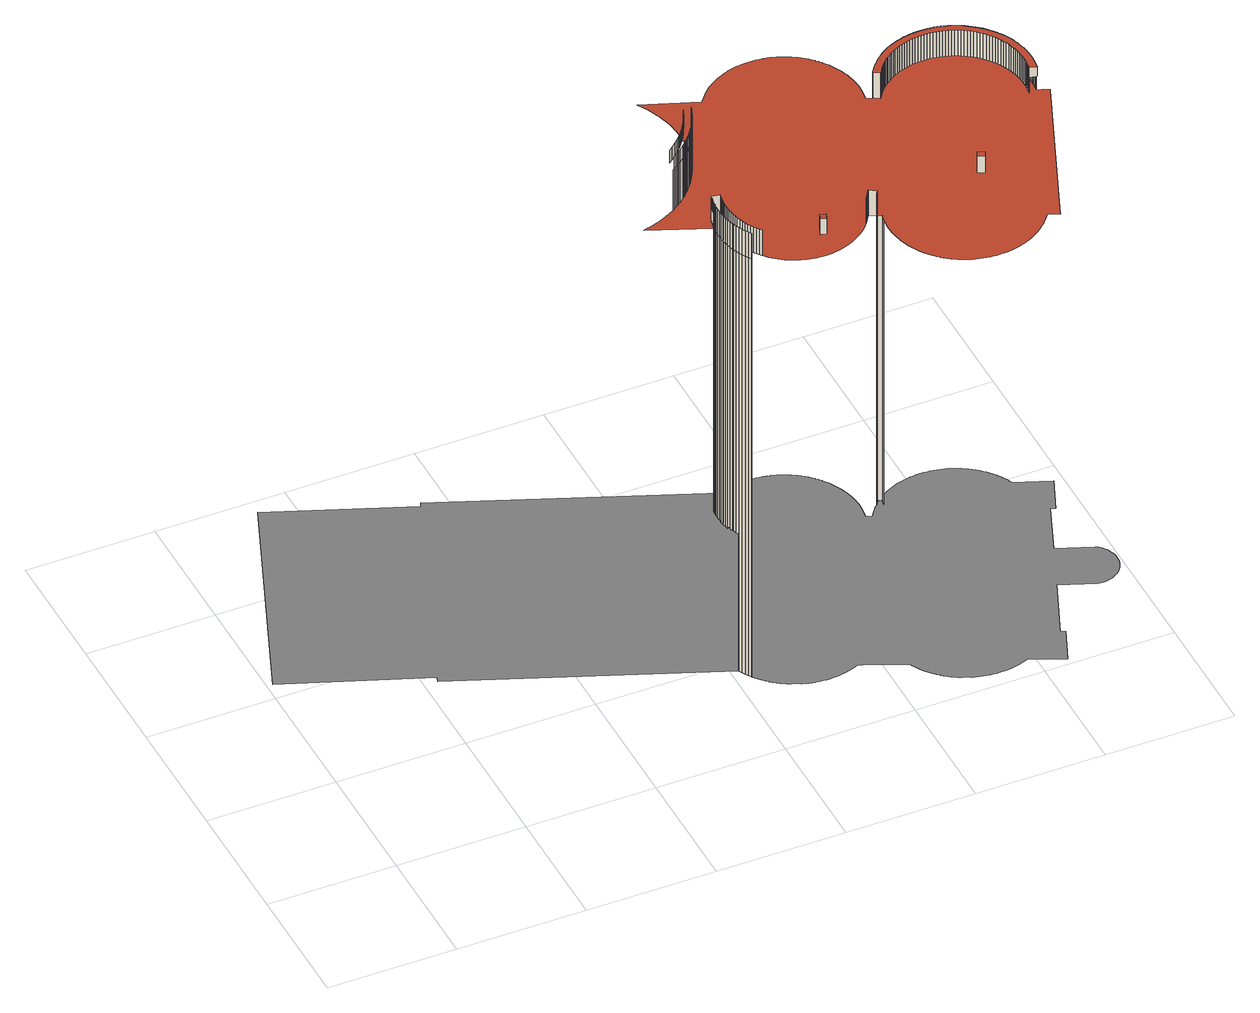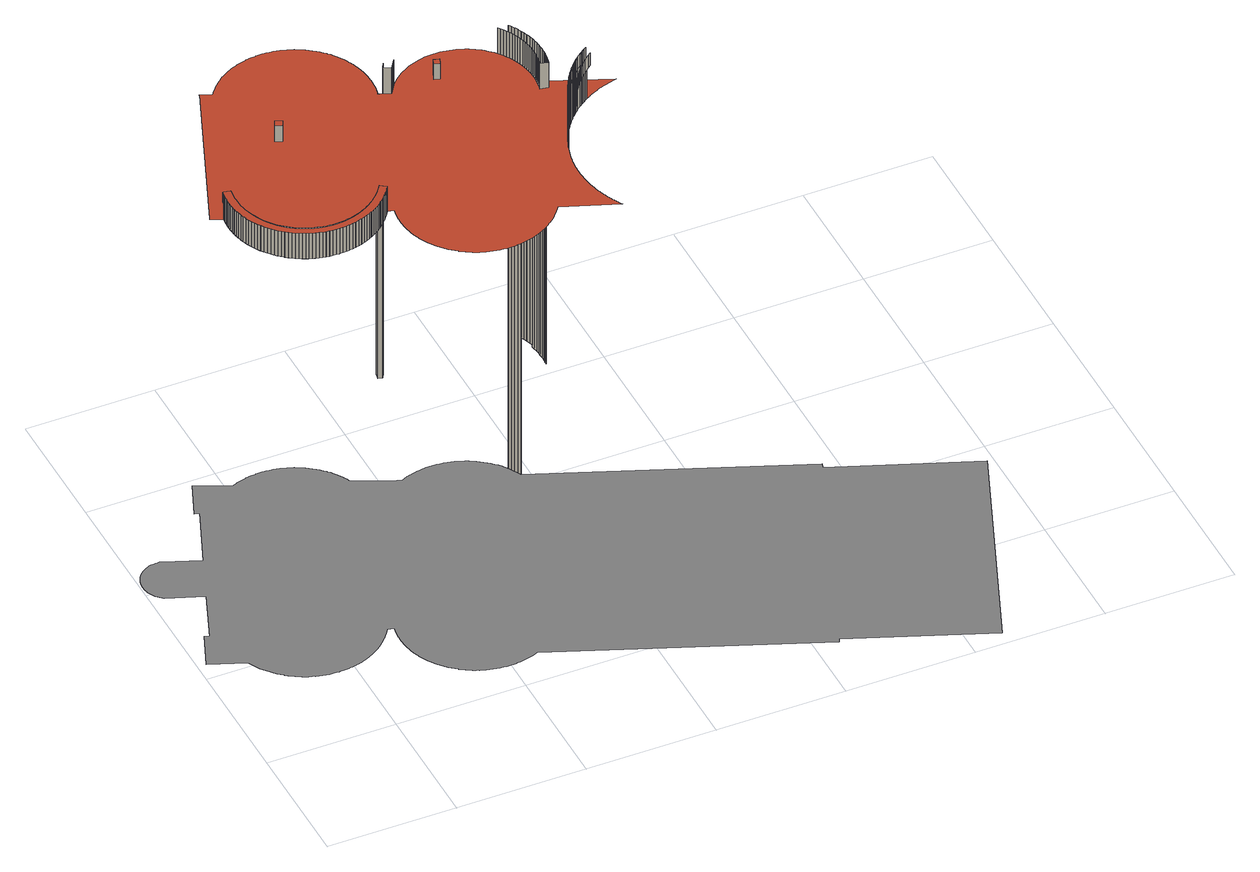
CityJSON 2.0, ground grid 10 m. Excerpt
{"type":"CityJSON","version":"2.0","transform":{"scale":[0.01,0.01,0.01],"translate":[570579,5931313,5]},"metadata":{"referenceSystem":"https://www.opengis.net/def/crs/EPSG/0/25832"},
"CityObjects":{
"building1":{"type":"Building","attributes":{"Grundfläche 2D":"1113.342750","Grundhöhe NN":"5.409"},"children":["building1-1","building1-2","building1-3"],"geometry":[{"type":"MultiSurface","lod":"3","boundaries":[[[0,1,2,3,4,5]],[[0,6,7,8]],[[0,5,9,6]],[[10,11,12,13]],[[11,10,14,15]],[[11,16,17,12]],[[16,11,15,18]],[[19,14,10,20,21,22,23,24]],[[22,21,20,10,13,25,26,27]],[[16,28,29,17]],[[28,16,18,30]],[[23,22,31,32,33,34,35]],[[36,37,38,29,28,39]],[[40,36,39,28,30,41]],[[32,31,22,27,42,43]],[[36,40,44,45,46,47]],[[48,37,36,47]],[[43,49,50,32]],[[50,51,33,32]],[[47,52,53,48]],[[54,55,51,50]],[[54,50,49,56]],[[52,47,46,57]],[[52,58,59,53]],[[58,52,57,60]],[[61,62,55,54]],[[61,54,56,63]],[[6,64,65,66,67,7]],[[58,68,69,70,71,59]],[[72,69,68,58,60,73]],[[61,74,75,76,77,62]],[[65,64,6,9,78,79]],[[75,74,61,63,80,81]],[[82,83,84,85]],[[86,70,69,87]],[[87,69,72,88]],[[89,90,76,75]],[[87,91,92,86]],[[91,87,88,93]],[[89,75,81,94]],[[91,95,96,92]],[[97,98,90,89]],[[97,89,94,99]],[[95,91,93,100]],[[65,101,102,66]],[[103,104,98,97]],[[95,105,106,96]],[[105,95,100,107]],[[103,97,99,108]],[[109,82,85,110]],[[65,79,111,101]],[[112,113,104,103]],[[112,103,108,114]],[[115,116,113,112]],[[115,112,114,117]],[[118,119,116,115]],[[118,115,117,120]],[[121,118,120,122]],[[123,119,118,121]],[[101,124,125,126,127,102]],[[121,128,129,130,131,123]],[[129,128,121,122,132,133]],[[125,124,101,111,134,135]],[[136,137,130,129]],[[129,133,138,139,136]],[[140,138,133]],[[141,142,143,139,138,140,144,145]],[[146,109,110,147]],[[148,149,150,151]],[[149,152,153,150]],[[154,148,151,155]],[[152,156,157,153]],[[158,154,155,159]],[[156,160,161,157]],[[162,141,145,163]],[[164,158,159,165]],[[125,166,167,126]],[[160,168,169,161]],[[170,164,165,171]],[[168,172,173,169]],[[174,175,162,163,176,177]],[[178,170,171,179]],[[125,135,180,166]],[[181,173,172,182]],[[183,178,179,184]],[[182,185,186,181]],[[187,183,184,188]],[[146,147,189,190]],[[191,186,185,192]],[[193,187,188,194]],[[195,196,197,191,192,198]],[[199,200,201,167,166,202]],[[199,202,166,180,203,204]],[[205,174,177,206,207]],[[195,208,209,196]],[[199,210,211,200]],[[208,212,213,209]],[[214,215,190,189,216,217]],[[199,204,218,210]],[[212,207,206,213]],[[210,219,220,211]],[[210,218,221,219]],[[222,223,214,217,224,225]],[[219,226,227,220]],[[219,221,228,226]],[[229,222,225,230]],[[226,231,232,233,234,227]],[[232,231,226,228,235,236]],[[237,238,239,240,229,230,241,242,243,244]],[[232,245,246,247,248,233]],[[246,245,232,236,249,250]],[[246,251,252,253,254,247]],[[252,251,246,250,255,256]],[[257,258,237,244,259,260]],[[252,261,262,263,264,253]],[[262,261,252,256,265,266]],[[267,268,257,260,269,270]],[[270,271,272,267]],[[262,273,274,275,276,263]],[[274,273,262,266,277,278]],[[279,280,281,272,271,282,283,284]],[[274,285,286,287,288,275]],[[286,285,274,278,289,290]],[[291,292,279,284,293,294]],[[295,296,297,287,286,298]],[[295,298,286,290,299,300]],[[301,302,291,294,303,304]],[[295,305,306,296]],[[295,300,307,305]],[[308,301,304,309]],[[305,310,311,306]],[[305,307,312,310]],[[310,313,314,311]],[[315,316,317,308,309,318,319,320]],[[310,312,321,313]],[[313,322,323,314]],[[313,321,324,322]],[[325,326,315,320,327,328]],[[322,329,330,331,332,323]],[[330,329,322,324,333,334]],[[335,325,328,336]],[[330,337,338,339,340,331]],[[335,336,341,342,343,344]],[[338,337,330,334,345,346]],[[347,348,343,342,349,350]],[[338,351,352,353,354,339]],[[352,351,338,346,355,356]],[[357,347,350,358]],[[352,359,360,361,362,353]],[[360,359,352,356,363,364]],[[360,365,366,367,368,369,370,361]],[[371,367,366,365,360,364,372,373]],[[367,374,375,368]],[[367,371,376,374]],[[374,377,378,379,380,375]],[[378,377,374,376,381,382]],[[383,384,385,386]],[[387,383,386,388]],[[388,389,390,387]],[[389,391,392,390]],[[393,394,395,396]],[[393,397,398,394]],[[394,399,400,401,402,395]],[[400,399,394,398,403,404]],[[405,392,391,406]],[[400,405,406,401]],[[400,404,407,405]],[[408,409,410,411,412,413]],[[405,407,414,415]],[[415,414,411,410]],[[415,410,409,408,416,417,418,419,420,421,422,423,424,425,426,427,428,429,430,431,432,433,434,435,436,437,438,439,440,441,442,443,444,445,446,447,448,449,450,451,452,453,454,455,456,457,458,459,460,461,462,463,464,465,466,467,468,469,470,471,472,473,474,475,476,477,478,479,480,481,482,483,484,485,486,487,488,489,490,491,492,493,494,495,496,497,498,499,500,501,502,503,504,505,506,507,508,509,510,511,512,513,514,515,516,517,518,519,520,521,522,523,524,525,526,527,528,529,530,531,532,533,534,535,536,537,538,539,540,541,542,543,544,545,546,547,548,549,550,551,552,553,554,555,556,557,558,559,560,561,562,563,564,565,566,567,568,569,570,571,572,573,574,575,576,577,578,579,580,581,582,583,584,585,586,587,588,589,590,591,592,593,594,595,596,597,598,599,600,601,602,603,604,605,606,607,608,609,610,611,612,613,614,615,616,617,618,619,620,621,622,623,624,625,626,627,628,629,630,631,632,633,634,635,636,637,638,639,640,641,642,643,644,645,646,647,648,649,650,651,652,653,654,655,656,657,658,659,660,661,662,663,664,665,666,667,668,669,670,671,672,673,674,675,676,677,678,679,680,681,682,683,684,685,686,687,688,689,690,691,692,693,694,695,696,697,698,699,700,701,702,703,704,705,706,707,708,709,710,711,712,713,714,715,716,717,718,719,720,721,722,723,724,725,726,727,728,729,730,731,732,733,734,735,736,737,738,739,740,741,742,743,744,745,746,747,748,749,750,751,752,753,754,755,756,757,758,759,760,761,762,763,764,765,766,767,768,769,770,771,772,773,774,775,776,777,778,779,780,781,782,783,784,785,786,787,788,789,790,791,792,793,794,795,796,797,798,799,800,801,802,803,804,805,806,807,808,809,810,811,812,813,814,815,816,817,818,819,820,821,822,823,824,825,826,827,828,829,830,831,832,833,834,835,836,837,838,839,840,841,842,843,844,845,846,847,848,849,850,851,852,853,854,855,856,857,858,859,860,861,862,863,864,865,382,381,376,371,373,372,364,363,356,355,346,345,334,333,324,321,312,307,300,299,290,289,278,277,266,265,256,255,250,249,236,235,228,221,218,204,203,180,135,134,111,79,78,9,5,4,3,866,867,868,869,870,871,872,873,874,875,876,877,878,879,880,881,882,883,884,885,886,887,888,889,890,891,892,893,136,894,895,205,207,212,208,195,198,192,185,182,172,168,160,156,152,149,148,154,158,164,170,178,183,187,193,896,897,898,899,900,901,902,903,904,905,906,907,908,909,910,911,912,913,914,915,916,917,918,919,920,921,922,923,924,925,926,927,928,929,930,931,932,933,384,383,387,390,392,405]],[[934,935,936,937,938,939,940,941,942,943,944,945,946,947,948,949,950,951,952,953,954,955,956,957,958,959,960,961,962,963,964,965,966,967,968,969,970,971,972,973,974,975,976,977,978,979,980,981,982,983,984,985,986,987,988,989,990,991,992,993,994,995,996,997,998,999,1000,1001,1002,1003,1004,1005,1006,1007,1008,1009,1010,1011,1012,1013,1014,1015,1016,1017,1018,1019,1020,1021,1022,1023,1024,1025,1026,1027,1028,1029,1030,1031,1032,1033,1034,1035,1036,1037,1038,1039,1040,1041,1042,1043,1044,1045,1046,1047,1048,1049,1050,1051,1052,1053,1054,1055,1056,1057,1058,1059,1060,1061,1062,1063,1064,1065,1066,1067,1068,1069,1070,1071,1072,1073,1074,1075,1076,1077,1078,1079,1080,1081,1082,1083,1084,1085,1086,1087,1088,1089,1090,1091,1092,1093,1094,1095,1096,1097,1098,1099,1100,1101,1102,1103,107,100,93,88,72,73,60,57,46,45,1104,1105,1106,1107,1108,1109,1110,1111,1112,1113,1114,1115,1116,1117,1118,1119,1120,1121,1122,1123,1124,1125,1126,1127,1128,1129,1130,1131,1132,1133,1134,1135,1136,1137,1138,1139,1140,1141,1142,1143,1144,1145,1146,1147,1148,1149,1150,1151,1152,1153,1154,1155,1156,1157,1158,1159,1160,1161,1162,1163,1164,1165,1166,1167,1168,1169,1170,1171,1172,1173,1174,1175,1176,1177,1178,1179,1180,1181,1182,1183,1184,1185,1186,1187,1188,1189,1190,1191,1192,1193,1194,1195,1196,1197,1198,1199,1200,1201,1202,1203,1204,1205,1206,1207,1208,1209,1210,1211,1212,1213,1214,1215,1216,1217,1218,1219,1220,1221,1222,1223,1224,1225,1226,1227,1228,1229,1230,1231,1232,1233,1234,1235,1236,1237,1238,1239,1240,1241,1242,1243,1244,1245,1246,1247,1248,1249,1250,1251,1252,1253,1254,1255,1256,1257,1258,1259,1260,1261,1262,1263,1264,1265,1266,1267,1268,1269,1270,1271,1272,1273,1274,1275,1276,1277,1278,1279,1280,1281,1282,1283,1284,1285,1286,1287,1288,1289,1290,1291,1292,1293,1294,1295,1296,1297,1298,1299,1300,1301,1302,1303,1304,1305,1306,1307,1308,1309,1310,1311,1312,1313,1314,1315,1316,1317,1318,1319]]],"semantics":{"surfaces":[{"type":"WallSurface"},{"type":"RoofSurface"},{"type":"GroundSurface"}],"values":[0,0,0,0,0,0,0,0,0,0,0,0,0,0,0,0,0,0,0,0,0,0,0,0,0,0,0,0,0,0,0,0,0,0,0,0,0,0,0,0,0,0,0,0,0,0,0,0,0,0,0,0,0,0,0,0,0,0,0,0,0,0,0,0,0,1,0,0,0,0,0,0,0,0,0,0,0,0,0,0,0,0,0,0,0,0,0,0,0,0,0,0,0,0,0,0,0,0,0,0,0,0,0,0,0,0,0,0,0,0,0,0,0,0,0,0,0,0,0,0,0,0,0,0,0,0,0,0,0,0,0,0,0,0,0,0,0,0,0,0,0,0,0,0,0,0,0,0,0,0,0,0,0,0,0,0,0,0,0,0,0,0,0,0,0,0,0,0,0,0,1,2]}}]},
"building1-1":{"type":"BuildingInstallation","parents":["building1"],"geometry":[{"type":"MultiSurface","lod":"3","boundaries":[[[1320,1321,1322,1323]],[[1323,1322,1324,1325]],[[1320,1323,1325,1326]],[[1321,1320,1326,1327]],[[1322,1321,1327,1324]]],"semantics":{"surfaces":[{"type":"RoofSurface"},{"type":"WallSurface"}],"values":[0,1,1,1,1]}}]},
"building1-2":{"type":"BuildingInstallation","parents":["building1"],"geometry":[{"type":"MultiSurface","lod":"3","boundaries":[[[1328,1329,1330,1331]],[[1331,1330,1332,1333]],[[1328,1331,1333,1334]],[[1329,1328,1334,1335]],[[1330,1329,1335,1332]]],"semantics":{"surfaces":[{"type":"RoofSurface"},{"type":"WallSurface"}],"values":[0,1,1,1,1]}}]},
"building1-3":{"type":"BuildingInstallation","parents":["building1"],"geometry":[{"type":"MultiSurface","lod":"3","boundaries":[[[1336,1337,1338,1339,1340,1341,1342,1343,1344,1345,1346,1347,1348,1349,1350,1351,1352,1353,1354,1355,1356,1357,1358,1359,1360,1361,1362,1363,1364,1365,1366,1367,1368,1369,1370,1371,1372,1373,1374,1375,1376,1377,1378,1379,1380,1381,1382,1383,1384,1385,1386,1387,1388,1389,1390,1391,1392,1393,1394,1395,1396,1397,1398,1399,1400,1401,1402,1403,1404,1405,1406,1407,1408,1409,1410,1411,1412,1413,1414,1415,1416,1417,1418,1419,1420,1421,1422,1423,1424,1425,1426,1427,1428,1429,1430,1431,1432,1433,1434,1435,1436,1437,1438,1439,1440,1441,1442,1443,1444,1445,1446,1447,1448,1449,1450,1451,1452,1453,1454,1455,1456,1457,1458,1459,1460,1461,1462,1463,1464,1465,1466,1467,1468,1469,1470,1471,1472,1473,1474,1475,1476,1477,1478,1479,1480,1481,1482,1483,1484,1485,1486,1487,1488,1489,1490,1491,1492,1493,1494,1495,1496,1497,1498,1499,1500,1501,1502,1503,1504,1505,1506,1507,1508,1509,1510,1511,1512,1513,1514,1515,1516,1517,1518,1519,1520,1521,1522,1523,1524,1525,1526,1527,1528,1529,1530]],[[1531,1532,1533,1534,1403,1402,1401,1400,1535]],[[1405,1404,1403,1534,1536,544,545]],[[545,546,1406,1405]],[[546,547,1407,1406]],[[547,548,549,1409,1408,1407]],[[549,550,1410,1409]],[[550,551,1411,1410]],[[551,552,1412,1411]],[[552,553,1413,1412]],[[553,554,1414,1413]],[[554,555,556,1416,1415,1414]],[[556,557,1417,1416]],[[557,558,1418,1417]],[[558,559,560,1420,1419,1418]],[[560,561,562,1422,1421,1420]],[[562,563,1423,1422]],[[563,564,1424,1423]],[[564,565,1425,1424]],[[565,566,567,568,1428,1427,1426,1425]],[[568,569,570,1430,1429,1428]],[[570,571,572,1432,1431,1430]],[[572,573,1433,1432]],[[573,574,1434,1433]],[[574,575,1435,1434]],[[575,576,1436,1435]],[[576,577,1437,1436]],[[577,578,1438,1437]],[[579,1439,1438,578]],[[579,580,1440,1439]],[[580,581,1441,1440]],[[581,582,1442,1441]],[[582,583,584,585,1445,1444,1443,1442]],[[585,586,587,1447,1446,1445]],[[587,588,589,1449,1448,1447]],[[589,590,1450,1449]],[[590,591,1451,1450]],[[591,592,1452,1451]],[[592,593,1453,1452]],[[593,594,595,1455,1454,1453]],[[595,596,1456,1455]],[[596,597,598,1458,1457,1456]],[[598,599,600,1460,1459,1458]],[[600,601,602,603,1463,1462,1461,1460]],[[603,604,1464,1463]],[[604,605,1465,1464]],[[605,606,607,1467,1466,1465]],[[607,608,1468,1467]],[[608,609,1469,1468]],[[609,610,1470,1469]],[[610,611,612,613,1473,1472,1471,1470]],[[613,614,1474,1473]],[[614,615,1475,1474]],[[615,616,1476,1475]],[[616,617,1477,1476]],[[617,618,1478,1477]],[[618,619,1479,1478]],[[619,620,621,1481,1480,1479]],[[621,622,1482,1481]],[[622,623,1483,1482]],[[623,624,1484,1483]],[[624,625,626,627,1487,1486,1485,1484]],[[627,628,1488,1487]],[[628,629,630,631,1491,1490,1489,1488]],[[631,632,1492,1491]],[[632,633,1493,1492]],[[633,634,635,1495,1494,1493]],[[1496,1495,635,636]],[[636,637,1497,1496]],[[637,638,1498,1497]],[[638,639,1499,1498]],[[639,640,1500,1499]],[[640,641,1501,1500]],[[641,642,1502,1501]],[[642,643,1503,1502]],[[643,644,1504,1503]],[[644,645,1505,1504]],[[645,646,1506,1505]],[[646,647,1507,1506]],[[647,648,1508,1507]],[[648,649,650,651,1511,1510,1509,1508]],[[651,652,1512,1511]],[[652,653,1513,1512]],[[653,654,1514,1513]],[[654,655,1515,1514]],[[657,1517,1516,1515,655,656]],[[657,658,1518,1517]],[[658,659,1519,1518]],[[659,660,661,1521,1520,1519]],[[661,662,1522,1521]],[[662,663,1523,1522]],[[663,664,1524,1523]],[[664,665,666,1526,1525,1524]],[[666,667,668,1528,1527,1526]],[[668,1537,1538,1530,1529,1528]],[[1336,1530,1538,1539]],[[1337,1336,1539,1540]],[[1540,1541,1338,1337]],[[1541,1542,1339,1338]],[[1542,1543,1340,1339]],[[1341,1340,1543,1544]],[[1544,1545,1342,1341]],[[1545,1546,1343,1342]],[[1546,1547,1344,1343]],[[1547,1548,1345,1344]],[[1548,1549,1346,1345]],[[1549,1550,1347,1346]],[[1550,1551,1348,1347]],[[1551,1552,1349,1348]],[[1552,1553,1350,1349]],[[1553,1554,1351,1350]],[[1554,1555,1352,1351]],[[1555,1556,1353,1352]],[[1354,1353,1556,1557]],[[1557,1558,1355,1354]],[[1558,1559,1356,1355]],[[1559,1560,1357,1356]],[[1560,1561,1358,1357]],[[1561,1562,1359,1358]],[[1562,1563,1360,1359]],[[1563,1564,1361,1360]],[[1564,1565,1362,1361]],[[1363,1362,1565,1566]],[[1566,1567,1364,1363]],[[1567,1568,1365,1364]],[[1568,1569,1366,1365]],[[1569,1570,1367,1366]],[[1570,1571,1368,1367]],[[1571,1572,1369,1368]],[[1572,1573,1370,1369]],[[1573,1574,1371,1370]],[[1574,1575,1372,1371]],[[1575,1576,1373,1372]],[[1374,1373,1576,1577]],[[1577,1578,1375,1374]],[[1578,1579,1376,1375]],[[1579,1580,1377,1376]],[[1580,1581,1378,1377]],[[1581,1582,1379,1378]],[[1582,1583,1380,1379]],[[1583,1584,1381,1380]],[[1584,1585,1382,1381]],[[1585,1586,1383,1382]],[[1384,1383,1586,1587]],[[1587,1588,1385,1384]],[[1588,1589,1386,1385]],[[1387,1386,1589,1590]],[[1590,1591,1388,1387]],[[1389,1388,1591,1592]],[[1592,1593,1594,1391,1390,1389]],[[1594,1595,1392,1391]],[[1595,1596,1393,1392]],[[1596,1597,1394,1393]],[[1597,1598,1395,1394]],[[1598,1599,1396,1395]],[[1599,1600,1397,1396]],[[1398,1397,1600,1601]],[[1399,1398,1601,1602]],[[1602,1535,1400,1399]]],"semantics":{"surfaces":[{"type":"RoofSurface"},{"type":"WallSurface"}],"values":[0,1,1,1,1,1,1,1,1,1,1,1,1,1,1,1,1,1,1,1,1,1,1,1,1,1,1,1,1,1,1,1,1,1,1,1,1,1,1,1,1,1,1,1,1,1,1,1,1,1,1,1,1,1,1,1,1,1,1,1,1,1,1,1,1,1,1,1,1,1,1,1,1,1,1,1,1,1,1,1,1,1,1,1,1,1,1,1,1,1,1,1,1,1,1,1,1,1,1,1,1,1,1,1,1,1,1,1,1,1,1,1,1,1,1,1,1,1,1,1,1,1,1,1,1,1,1,1,1,1,1,1,1,1,1,1,1,1,1,1,1,1,1,1,1,1,1,1,1,1,1,1,1,1,1,1,1,1,1]}}]}
},
"vertices":[
[2855,1527,4232],[2853,1525,4232],[2840,1517,4232],[2840,1517,3862],[2853,1525,3862],[2855,1527,3862],[2871,1538,4232],[2871,1538,4345],[2855,1527,4345],[2871,1538,3862],[3034,984,3862],[3042,959,3862],[3042,959,4092],[3034,984,4092],[3034,984,1291],[3042,959,1291],[3043,958,3862],[3043,958,4092],[3043,958,1291],[3034,986,1291],[3034,986,3862],[3028,1011,3862],[3027,1012,3862],[3027,1012,1291],[3028,1011,1291],[3034,986,4092],[3028,1011,4092],[3027,1012,4092],[3052,933,3862],[3052,933,4092],[3052,933,1291],[3022,1037,3862],[3022,1039,3862],[3022,1039,1275],[3022,1037,1275],[3027,1012,1275],[3062,908,3862],[3062,908,4092],[3052,932,4092],[3052,932,3862],[3062,908,1291],[3052,932,1291],[3022,1037,4092],[3022,1039,4092],[3062,908,1275],[3062,908,41],[3063,907,41],[3063,907,3862],[3063,907,4092],[3018,1064,4092],[3018,1064,3862],[3018,1064,1275],[3074,883,3862],[3074,883,4092],[3017,1066,3862],[3017,1066,1275],[3017,1066,4092],[3074,883,41],[3075,882,3862],[3075,882,4092],[3075,882,41],[3015,1091,3862],[3015,1091,1275],[3015,1091,4092],[2883,1546,4232],[2886,1548,4232],[2886,1548,4345],[2883,1546,4345],[3087,858,3862],[3088,857,3862],[3088,857,4092],[3087,858,4092],[3088,857,41],[3087,858,41],[3014,1092,3862],[3013,1119,3862],[3013,1119,1275],[3014,1092,1275],[2883,1546,3862],[2886,1548,3862],[3014,1092,4092],[3013,1119,4092],[2876,1616,4232],[2850,1597,4232],[2850,1597,4345],[2876,1616,4345],[3101,835,4092],[3101,835,3862],[3101,835,41],[3012,1144,3862],[3012,1144,1275],[3102,833,3862],[3102,833,4092],[3102,833,41],[3012,1144,4092],[3116,812,3862],[3116,812,4092],[3012,1147,3862],[3012,1147,1275],[3012,1147,4092],[3116,812,41],[2901,1559,4232],[2901,1559,4345],[3013,1171,3862],[3013,1171,1275],[3117,810,3862],[3117,810,4092],[3117,810,41],[3013,1171,4092],[2876,1617,4232],[2876,1617,4345],[2901,1559,3862],[3013,1173,3862],[3013,1173,1275],[3013,1173,4092],[3013,1174,3862],[3013,1174,1275],[3013,1174,4092],[3014,1197,3862],[3014,1197,1275],[3014,1197,4092],[3015,1198,3862],[3015,1198,4092],[3015,1198,1275],[2912,1568,4232],[2915,1570,4232],[2915,1570,4345],[2912,1568,4345],[3016,1210,3862],[3017,1221,3862],[3017,1221,1275],[3016,1210,1275],[3016,1210,4092],[3017,1221,4092],[2912,1568,3862],[2915,1570,3862],[3017,1222,3862],[3017,1222,1275],[3017,1222,4092],[3017,1222,3995],[3017,1224,4092],[3021,1248,3995],[3021,1247,3995],[3017,1224,3995],[3021,1247,4092],[3021,1248,4092],[2917,1651,4232],[2917,1651,4345],[3103,980,3862],[3096,1003,3862],[3096,1003,4095],[3103,980,4095],[3090,1027,3862],[3090,1027,4095],[3112,957,3862],[3112,957,4095],[3085,1050,3862],[3085,1050,4095],[3121,934,3862],[3121,934,4095],[3081,1074,3862],[3081,1074,4095],[3026,1271,3995],[3026,1271,4092],[3131,912,3862],[3131,912,4095],[2952,1601,4232],[2952,1601,4345],[3079,1098,3862],[3079,1098,4095],[3143,890,3862],[3143,890,4095],[3077,1122,3862],[3077,1122,4095],[3032,1295,3995],[3026,1273,3995],[3026,1273,4092],[3032,1295,4092],[3156,869,3862],[3156,869,4095],[2952,1601,3862],[3076,1145,4095],[3076,1145,3862],[3169,848,3862],[3169,848,4095],[3077,1168,3862],[3077,1168,4095],[3183,828,3862],[3183,828,4095],[2942,1674,4345],[2942,1674,4232],[3079,1191,4095],[3079,1191,3862],[3199,809,3862],[3199,809,4095],[3081,1214,3862],[3081,1214,4095],[3080,1203,4095],[3080,1203,3862],[2966,1614,4232],[2966,1614,4345],[2958,1607,4345],[2958,1607,4232],[2958,1607,3862],[2966,1614,3862],[3032,1295,3862],[3094,1279,4095],[3094,1279,3862],[3084,1236,3862],[3084,1236,4095],[2979,1626,4232],[2979,1626,4345],[3089,1258,3862],[3089,1258,4095],[2966,1699,4232],[2949,1682,4232],[2949,1682,4345],[2966,1699,4345],[2979,1626,3862],[2992,1640,4232],[2992,1640,4345],[2992,1640,3862],[2978,1712,4232],[2973,1707,4232],[2973,1707,4345],[2978,1712,4345],[3005,1653,4232],[3005,1653,4345],[3005,1653,3862],[2989,1725,4232],[2989,1725,4345],[3010,1658,4232],[3018,1667,4232],[3018,1667,4345],[3010,1658,4345],[3010,1658,3862],[3018,1667,3862],[3011,1753,4232],[3007,1748,4232],[3000,1739,4232],[2996,1734,4232],[2996,1734,4345],[3000,1739,4345],[3007,1748,4345],[3011,1753,4345],[3023,1672,4232],[3031,1681,4232],[3031,1681,4345],[3023,1672,4345],[3023,1672,3862],[3031,1681,3862],[3035,1687,4232],[3043,1696,4232],[3043,1696,4345],[3035,1687,4345],[3035,1687,3862],[3043,1696,3862],[3022,1767,4232],[3018,1762,4232],[3018,1762,4345],[3022,1767,4345],[3047,1702,4232],[3055,1711,4232],[3055,1711,4345],[3047,1702,4345],[3047,1702,3862],[3055,1711,3862],[3032,1782,4232],[3029,1777,4232],[3029,1777,4345],[3032,1782,4345],[3039,1792,4345],[3039,1792,4232],[3059,1717,4232],[3066,1726,4232],[3066,1726,4345],[3059,1717,4345],[3059,1717,3862],[3066,1726,3862],[3052,1813,4232],[3049,1807,4232],[3042,1797,4232],[3042,1797,4345],[3049,1807,4345],[3052,1813,4345],[3071,1732,4232],[3078,1742,4232],[3078,1742,4345],[3071,1732,4345],[3071,1732,3862],[3078,1742,3862],[3062,1828,4232],[3058,1823,4232],[3058,1823,4345],[3062,1828,4345],[3089,1758,4232],[3089,1758,4345],[3082,1748,4345],[3082,1748,4232],[3082,1748,3862],[3089,1758,3862],[3071,1844,4232],[3068,1839,4232],[3068,1839,4345],[3071,1844,4345],[3100,1775,4232],[3100,1775,4345],[3100,1775,3862],[3077,1855,4232],[3077,1855,4345],[3103,1781,4232],[3103,1781,4345],[3103,1781,3862],[3110,1792,4232],[3110,1792,4345],[3088,1877,4232],[3085,1872,4232],[3080,1861,4232],[3080,1861,4345],[3085,1872,4345],[3088,1877,4345],[3110,1792,3862],[3120,1809,4232],[3120,1809,4345],[3120,1809,3862],[3096,1894,4232],[3093,1889,4232],[3093,1889,4345],[3096,1894,4345],[3123,1815,4232],[3130,1827,4232],[3130,1827,4345],[3123,1815,4345],[3123,1815,3862],[3130,1827,3862],[3104,1911,4232],[3104,1911,4345],[3133,1833,4232],[3139,1844,4232],[3139,1844,4345],[3133,1833,4345],[3109,1923,4345],[3111,1929,4345],[3111,1929,4232],[3109,1923,4232],[3133,1833,3862],[3139,1844,3862],[3118,1946,4232],[3116,1941,4232],[3116,1941,4345],[3118,1946,4345],[3142,1851,4232],[3148,1863,4232],[3148,1863,4345],[3142,1851,4345],[3142,1851,3862],[3148,1863,3862],[3122,1958,4232],[3122,1958,4345],[3151,1869,4232],[3156,1881,4232],[3156,1881,4345],[3151,1869,4345],[3151,1869,3862],[3156,1881,3862],[3159,1888,4232],[3164,1900,4232],[3172,1919,4232],[3172,1919,4345],[3164,1900,4345],[3159,1888,4345],[3172,1919,3862],[3159,1888,3862],[3164,1900,3862],[3179,1938,4232],[3179,1938,4345],[3179,1938,3862],[3181,1945,4232],[3186,1958,4232],[3186,1958,4345],[3181,1945,4345],[3181,1945,3862],[3186,1958,3862],[4017,836,3862],[4004,818,3862],[4004,818,4095],[4017,836,4095],[4030,854,3862],[4030,854,4095],[4042,872,4095],[4042,872,3862],[4053,891,4095],[4053,891,3862],[4084,818,3862],[4084,819,3862],[4084,819,4092],[4084,818,4092],[4084,818,1260],[4084,819,1260],[4097,839,3862],[4098,840,3862],[4098,840,4092],[4097,839,4092],[4097,839,1260],[4098,840,1260],[4109,860,3862],[4109,860,4092],[4109,860,1260],[4133,803,3862],[4134,808,3862],[4137,827,3862],[4137,827,1260],[4134,808,1260],[4133,803,1260],[4143,851,1260],[4143,851,3862],[4129,778,3862],[4127,754,3862],[4127,753,3862],[4125,729,3862],[4125,727,3862],[4125,703,3862],[4124,701,3862],[4125,700,3862],[4125,675,3862],[4125,674,3862],[4127,649,3862],[4128,647,3862],[4131,622,3862],[4131,621,3862],[4135,596,3862],[4141,569,3862],[4141,568,3862],[4148,543,3862],[4148,541,3862],[4156,517,3862],[4156,515,3862],[4165,491,3862],[4166,489,3862],[4175,467,3862],[4176,466,3862],[4177,464,3862],[4188,441,3862],[4189,439,3862],[4201,416,3862],[4202,415,3862],[4215,393,3862],[4216,392,3862],[4230,370,3862],[4231,369,3862],[4246,348,3862],[4247,347,3862],[4263,327,3862],[4264,326,3862],[4281,307,3862],[4282,305,3862],[4300,287,3862],[4301,286,3862],[4320,269,3862],[4321,268,3862],[4340,252,3862],[4341,251,3862],[4361,236,3862],[4362,235,3862],[4382,221,3862],[4383,220,3862],[4403,207,3862],[4404,206,3862],[4425,194,3862],[4426,193,3862],[4447,182,3862],[4448,182,3862],[4469,171,3862],[4471,171,3862],[4492,162,3862],[4493,162,3862],[4515,153,3862],[4516,153,3862],[4538,146,3862],[4539,145,3862],[4562,139,3862],[4564,138,3862],[4587,133,3862],[4588,133,3862],[4612,128,3862],[4613,128,3862],[4638,124,3862],[4639,124,3862],[4664,122,3862],[4665,122,3862],[4690,120,3862],[4692,120,3862],[4717,120,3862],[4718,120,3862],[4744,121,3862],[4745,121,3862],[4771,123,3862],[4772,123,3862],[4798,126,3862],[4799,127,3862],[4825,131,3862],[4826,132,3862],[4852,137,3862],[4853,138,3862],[4878,145,3862],[4880,145,3862],[4904,153,3862],[4906,154,3862],[4930,163,3862],[4931,163,3862],[4954,173,3862],[4957,174,3862],[4980,186,3862],[4981,186,3862],[5004,199,3862],[5005,200,3862],[5027,213,3862],[5028,214,3862],[5048,228,3862],[5050,228,3862],[5051,229,3862],[5071,244,3862],[5072,245,3862],[5092,261,3862],[5093,262,3862],[5111,279,3862],[5112,280,3862],[5130,297,3862],[5131,299,3862],[5148,317,3862],[5149,318,3862],[5165,336,3862],[5165,337,3862],[5180,356,3862],[5181,357,3862],[5194,376,3862],[5232,359,3862],[5279,338,3862],[5280,340,3862],[5281,343,3862],[5304,401,3862],[5778,1581,3862],[5783,1594,3862],[5729,1618,3862],[5694,1633,3862],[5694,1635,3862],[5698,1657,3862],[5698,1658,3862],[5700,1681,3862],[5700,1683,3862],[5701,1706,3862],[5702,1707,3862],[5702,1731,3862],[5701,1754,3862],[5701,1756,3862],[5699,1780,3862],[5699,1781,3862],[5696,1805,3862],[5696,1806,3862],[5693,1831,3862],[5692,1833,3862],[5690,1841,3862],[5687,1856,3862],[5681,1881,3862],[5681,1883,3862],[5674,1906,3862],[5673,1908,3862],[5665,1931,3862],[5665,1933,3862],[5655,1956,3862],[5655,1957,3862],[5644,1980,3862],[5644,1981,3862],[5632,2004,3862],[5632,2005,3862],[5619,2027,3862],[5619,2028,3862],[5605,2049,3862],[5604,2050,3862],[5589,2072,3862],[5574,2092,3862],[5573,2093,3862],[5557,2112,3862],[5556,2113,3862],[5540,2131,3862],[5539,2132,3862],[5521,2150,3862],[5520,2150,3862],[5502,2167,3862],[5501,2168,3862],[5483,2183,3862],[5482,2184,3862],[5462,2199,3862],[5461,2200,3862],[5442,2213,3862],[5441,2214,3862],[5421,2226,3862],[5420,2227,3862],[5400,2239,3862],[5399,2239,3862],[5378,2250,3862],[5377,2251,3862],[5357,2260,3862],[5356,2261,3862],[5335,2270,3862],[5334,2270,3862],[5313,2278,3862],[5312,2278,3862],[5290,2285,3862],[5289,2286,3862],[5267,2292,3862],[5266,2292,3862],[5243,2298,3862],[5242,2298,3862],[5219,2303,3862],[5218,2303,3862],[5194,2307,3862],[5193,2307,3862],[5169,2309,3862],[5168,2309,3862],[5143,2311,3862],[5142,2311,3862],[5118,2312,3862],[5116,2312,3862],[5092,2311,3862],[5090,2311,3862],[5066,2309,3862],[5064,2309,3862],[5040,2307,3862],[5038,2306,3862],[5014,2302,3862],[5012,2302,3862],[4988,2297,3862],[4986,2297,3862],[4962,2291,3862],[4961,2290,3862],[4936,2283,3862],[4935,2283,3862],[4911,2274,3862],[4910,2274,3862],[4887,2264,3862],[4886,2264,3862],[4863,2254,3862],[4862,2253,3862],[4839,2242,3862],[4838,2241,3862],[4817,2229,3862],[4816,2228,3862],[4794,2215,3862],[4794,2214,3862],[4773,2200,3862],[4772,2199,3862],[4753,2184,3862],[4752,2183,3862],[4733,2168,3862],[4732,2167,3862],[4714,2151,3862],[4713,2150,3862],[4696,2133,3862],[4696,2132,3862],[4680,2115,3862],[4679,2114,3862],[4664,2096,3862],[4663,2095,3862],[4649,2077,3862],[4648,2076,3862],[4634,2057,3862],[4624,2041,3862],[4621,2037,3862],[4573,2048,3862],[4573,2049,3862],[4578,2071,3862],[4578,2072,3862],[4581,2095,3862],[4581,2096,3862],[4584,2119,3862],[4584,2120,3862],[4585,2143,3862],[4585,2145,3862],[4586,2168,3862],[4586,2192,3862],[4586,2193,3862],[4584,2217,3862],[4584,2219,3862],[4582,2243,3862],[4581,2244,3862],[4578,2268,3862],[4578,2270,3862],[4573,2294,3862],[4573,2295,3862],[4567,2319,3862],[4567,2320,3862],[4559,2344,3862],[4559,2346,3862],[4551,2369,3862],[4551,2370,3862],[4542,2394,3862],[4541,2395,3862],[4531,2418,3862],[4530,2419,3862],[4519,2442,3862],[4518,2443,3862],[4506,2465,3862],[4506,2466,3862],[4492,2487,3862],[4492,2488,3862],[4477,2509,3862],[4477,2510,3862],[4462,2530,3862],[4461,2531,3862],[4445,2550,3862],[4444,2551,3862],[4427,2570,3862],[4427,2571,3862],[4409,2588,3862],[4408,2589,3862],[4390,2606,3862],[4389,2607,3862],[4371,2622,3862],[4370,2623,3862],[4351,2638,3862],[4350,2639,3862],[4329,2653,3862],[4310,2666,3862],[4308,2667,3862],[4289,2679,3862],[4287,2679,3862],[4267,2690,3862],[4266,2690,3862],[4245,2700,3862],[4244,2701,3862],[4224,2710,3862],[4223,2710,3862],[4202,2718,3862],[4201,2718,3862],[4178,2726,3862],[4156,2733,3862],[4155,2733,3862],[4132,2738,3862],[4131,2739,3862],[4108,2743,3862],[4107,2744,3862],[4083,2747,3862],[4082,2748,3862],[4058,2750,3862],[4057,2750,3862],[4033,2752,3862],[4031,2752,3862],[4007,2753,3862],[4006,2753,3862],[3981,2753,3862],[3980,2752,3862],[3955,2751,3862],[3954,2751,3862],[3929,2748,3862],[3928,2748,3862],[3903,2744,3862],[3902,2744,3862],[3877,2739,3862],[3876,2739,3862],[3851,2733,3862],[3850,2732,3862],[3826,2725,3862],[3825,2725,3862],[3801,2717,3862],[3800,2716,3862],[3776,2707,3862],[3775,2706,3862],[3752,2696,3862],[3751,2695,3862],[3729,2684,3862],[3728,2683,3862],[3706,2671,3862],[3705,2670,3862],[3684,2657,3862],[3683,2657,3862],[3662,2642,3862],[3661,2642,3862],[3642,2627,3862],[3641,2626,3862],[3622,2611,3862],[3621,2610,3862],[3603,2594,3862],[3602,2593,3862],[3585,2576,3862],[3585,2575,3862],[3569,2558,3862],[3568,2557,3862],[3553,2539,3862],[3552,2538,3862],[3538,2520,3862],[3537,2519,3862],[3524,2501,3862],[3522,2499,3862],[3521,2496,3862],[3094,2659,3862],[3097,2654,3862],[3107,2638,3862],[3114,2627,3862],[3117,2622,3862],[3123,2611,3862],[3126,2606,3862],[3132,2594,3862],[3135,2589,3862],[3141,2577,3862],[3143,2572,3862],[3149,2560,3862],[3152,2555,3862],[3157,2542,3862],[3159,2537,3862],[3165,2525,3862],[3167,2519,3862],[3172,2506,3862],[3174,2501,3862],[3181,2482,3862],[3185,2469,3862],[3187,2463,3862],[3191,2450,3862],[3193,2444,3862],[3197,2431,3862],[3198,2425,3862],[3202,2412,3862],[3203,2406,3862],[3207,2392,3862],[3208,2386,3862],[3211,2372,3862],[3212,2366,3862],[3215,2352,3862],[3216,2346,3862],[3218,2332,3862],[3219,2326,3862],[3220,2312,3862],[3221,2305,3862],[3222,2295,3862],[3223,2291,3862],[3223,2285,3862],[3224,2271,3862],[3225,2264,3862],[3226,2250,3862],[3226,2244,3862],[3226,2229,3862],[3226,2223,3862],[3226,2202,3862],[3226,2188,3862],[3226,2182,3862],[3225,2167,3862],[3225,2161,3862],[3224,2147,3862],[3223,2140,3862],[3222,2126,3862],[3221,2119,3862],[3219,2105,3862],[3219,2099,3862],[3216,2085,3862],[3215,2078,3862],[3213,2064,3862],[3212,2058,3862],[3209,2044,3862],[3207,2037,3862],[3204,2024,3862],[3203,2017,3862],[3199,2004,3862],[3197,1997,3862],[3194,1984,3862],[3192,1977,3862],[3188,1964,3862],[2837,1515,3862],[2823,1507,3862],[2820,1506,3862],[2807,1498,3862],[2804,1496,3862],[2790,1489,3862],[2787,1487,3862],[2772,1480,3862],[2769,1478,3862],[2755,1471,3862],[2752,1470,3862],[2737,1463,3862],[2734,1462,3862],[2719,1455,3862],[2716,1454,3862],[2700,1448,3862],[2697,1447,3862],[2681,1441,3862],[2678,1440,3862],[2662,1435,3862],[2659,1434,3862],[2643,1429,3862],[2623,1423,3862],[2620,1422,3862],[2603,1418,3862],[2600,1417,3862],[2580,1412,3862],[2563,1409,3862],[3021,1248,3862],[3026,1271,3862],[3215,791,3862],[3231,774,3862],[3249,758,3862],[3267,742,3862],[3285,728,3862],[3304,714,3862],[3323,702,3862],[3343,690,3862],[3363,680,3862],[3383,670,3862],[3403,662,3862],[3423,654,3862],[3444,647,3862],[3465,641,3862],[3487,635,3862],[3510,631,3862],[3533,628,3862],[3556,625,3862],[3580,624,3862],[3604,624,3862],[3628,625,3862],[3652,626,3862],[3676,629,3862],[3700,634,3862],[3724,639,3862],[3748,646,3862],[3771,653,3862],[3794,662,3862],[3817,672,3862],[3839,683,3862],[3860,695,3862],[3881,707,3862],[3901,721,3862],[3920,735,3862],[3939,751,3862],[3956,767,3862],[3973,783,3862],[3989,800,3862],[5969,972,41],[5972,963,41],[5974,955,41],[5976,946,41],[5979,928,41],[5980,910,41],[5980,893,41],[5978,875,41],[5975,858,41],[5970,842,41],[5964,827,41],[5957,812,41],[5949,798,41],[5940,784,41],[5929,770,41],[5916,758,41],[5903,746,41],[5888,736,41],[5880,731,41],[5872,726,41],[5864,722,41],[5856,719,41],[5839,712,41],[5822,708,41],[5805,705,41],[5787,703,41],[5770,703,41],[5754,704,41],[5738,707,41],[5470,813,41],[5304,401,41],[5281,343,41],[5316,329,41],[5202,51,41],[4943,168,41],[4931,163,41],[4930,163,41],[4906,154,41],[4904,153,41],[4880,145,41],[4878,145,41],[4853,138,41],[4852,137,41],[4826,132,41],[4825,131,41],[4799,127,41],[4798,126,41],[4772,123,41],[4771,123,41],[4745,121,41],[4744,121,41],[4718,120,41],[4717,120,41],[4692,120,41],[4690,120,41],[4665,122,41],[4664,122,41],[4639,124,41],[4638,124,41],[4613,128,41],[4612,128,41],[4588,133,41],[4587,133,41],[4564,138,41],[4562,139,41],[4539,145,41],[4538,146,41],[4516,153,41],[4515,153,41],[4493,162,41],[4492,162,41],[4471,171,41],[4469,171,41],[4448,182,41],[4447,182,41],[4426,193,41],[4425,194,41],[4404,206,41],[4403,207,41],[4383,220,41],[4382,221,41],[4362,235,41],[4361,236,41],[4341,251,41],[4340,252,41],[4321,268,41],[4320,269,41],[4301,286,41],[4300,287,41],[4282,305,41],[4281,307,41],[4264,326,41],[4263,327,41],[4247,347,41],[4246,348,41],[4231,369,41],[4230,370,41],[4216,392,41],[4215,393,41],[4202,415,41],[4201,416,41],[4189,439,41],[4188,441,41],[4177,464,41],[4176,466,41],[4175,467,41],[4124,490,41],[3876,600,41],[3845,614,41],[3844,613,41],[3820,603,41],[3819,602,41],[3794,593,41],[3793,593,41],[3768,584,41],[3766,584,41],[3741,577,41],[3740,577,41],[3714,571,41],[3713,571,41],[3687,566,41],[3686,566,41],[3660,562,41],[3659,562,41],[3633,560,41],[3631,560,41],[3606,559,41],[3604,559,41],[3579,559,41],[3578,559,41],[3553,561,41],[3551,561,41],[3526,564,41],[3525,564,41],[3500,567,41],[3499,567,41],[3475,572,41],[3474,572,41],[3450,578,41],[3449,578,41],[3426,585,41],[3425,585,41],[3403,593,41],[3401,593,41],[3380,601,41],[3378,602,41],[3357,611,41],[3356,611,41],[3335,621,41],[3334,622,41],[3313,633,41],[3311,634,41],[3291,646,41],[3290,647,41],[3269,660,41],[3268,661,41],[3248,675,41],[3247,676,41],[3227,691,41],[3226,692,41],[3207,709,41],[3206,710,41],[3187,727,41],[3186,728,41],[3169,746,41],[3167,747,41],[3150,767,41],[3149,768,41],[3133,788,41],[3132,789,41],[1108,1691,41],[1121,1730,41],[46,2149,41],[739,3886,41],[1800,3461,41],[1814,3495,41],[3775,2706,41],[3776,2707,41],[3800,2716,41],[3801,2717,41],[3825,2725,41],[3826,2725,41],[3850,2732,41],[3851,2733,41],[3876,2739,41],[3877,2739,41],[3902,2744,41],[3903,2744,41],[3928,2748,41],[3929,2748,41],[3954,2751,41],[3955,2751,41],[3980,2752,41],[3981,2753,41],[4006,2753,41],[4007,2753,41],[4031,2752,41],[4033,2752,41],[4057,2750,41],[4058,2750,41],[4082,2748,41],[4083,2747,41],[4107,2744,41],[4108,2743,41],[4131,2739,41],[4132,2738,41],[4155,2733,41],[4156,2733,41],[4178,2726,41],[4201,2718,41],[4202,2718,41],[4223,2710,41],[4224,2710,41],[4244,2701,41],[4245,2700,41],[4266,2690,41],[4267,2690,41],[4287,2679,41],[4289,2679,41],[4308,2667,41],[4310,2666,41],[4329,2653,41],[4350,2639,41],[4351,2638,41],[4370,2623,41],[4371,2622,41],[4389,2607,41],[4390,2606,41],[4408,2589,41],[4409,2588,41],[4427,2571,41],[4427,2570,41],[4444,2551,41],[4445,2550,41],[4461,2531,41],[4462,2530,41],[4477,2510,41],[4477,2509,41],[4492,2488,41],[4492,2487,41],[4506,2466,41],[4506,2465,41],[4518,2443,41],[4519,2442,41],[4530,2419,41],[4531,2418,41],[4541,2395,41],[4542,2394,41],[4551,2370,41],[4551,2369,41],[4559,2346,41],[4559,2344,41],[4567,2320,41],[4567,2319,41],[4573,2295,41],[4573,2294,41],[4578,2270,41],[4578,2268,41],[4581,2244,41],[4582,2243,41],[4584,2219,41],[4584,2217,41],[4586,2193,41],[4586,2192,41],[4586,2168,41],[4585,2145,41],[4585,2143,41],[4584,2120,41],[4584,2119,41],[4581,2096,41],[4581,2095,41],[4578,2072,41],[4578,2071,41],[4573,2049,41],[4573,2048,41],[4621,2037,41],[4624,2041,41],[4634,2057,41],[4648,2076,41],[4649,2077,41],[4663,2095,41],[4664,2096,41],[4679,2114,41],[4680,2115,41],[4696,2132,41],[4696,2133,41],[4713,2150,41],[4714,2151,41],[4732,2167,41],[4733,2168,41],[4752,2183,41],[4753,2184,41],[4772,2199,41],[4773,2200,41],[4794,2214,41],[4794,2215,41],[4816,2228,41],[4817,2229,41],[4838,2241,41],[4839,2242,41],[4862,2253,41],[4863,2254,41],[4886,2264,41],[4887,2264,41],[4910,2274,41],[4911,2274,41],[4935,2283,41],[4936,2283,41],[4961,2290,41],[4962,2291,41],[4986,2297,41],[4988,2297,41],[5012,2302,41],[5014,2302,41],[5038,2306,41],[5040,2307,41],[5064,2309,41],[5066,2309,41],[5090,2311,41],[5092,2311,41],[5116,2312,41],[5118,2312,41],[5142,2311,41],[5143,2311,41],[5168,2309,41],[5169,2309,41],[5193,2307,41],[5194,2307,41],[5218,2303,41],[5219,2303,41],[5242,2298,41],[5243,2298,41],[5266,2292,41],[5267,2292,41],[5289,2286,41],[5290,2285,41],[5312,2278,41],[5313,2278,41],[5334,2270,41],[5335,2270,41],[5356,2261,41],[5357,2260,41],[5377,2251,41],[5378,2250,41],[5399,2239,41],[5400,2239,41],[5420,2227,41],[5421,2226,41],[5441,2214,41],[5442,2213,41],[5461,2200,41],[5462,2199,41],[5482,2184,41],[5483,2183,41],[5501,2168,41],[5502,2167,41],[5520,2150,41],[5521,2150,41],[5539,2132,41],[5540,2131,41],[5556,2113,41],[5557,2112,41],[5573,2093,41],[5574,2092,41],[5589,2072,41],[5604,2050,41],[5605,2049,41],[5619,2028,41],[5619,2027,41],[5632,2005,41],[5632,2004,41],[5644,1981,41],[5644,1980,41],[5655,1957,41],[5928,1848,41],[5814,1567,41],[5778,1581,41],[5617,1180,41],[5892,1074,41],[5905,1064,41],[5917,1053,41],[5929,1041,41],[5940,1027,41],[5950,1013,41],[5959,997,41],[5966,980,41],
[3705,831,4005],[3722,876,4005],[3679,892,4005],[3662,847,4005],[3679,892,3862],[3662,847,3862],[3705,831,3862],[3722,876,3862],
[4992,971,4006],[5013,1017,4006],[4963,1039,4006],[4943,994,4006],[4963,1039,3862],[4943,994,3862],[4992,971,3862],[5013,1017,3862],
[4681,2025,4095],[4694,2042,4095],[4707,2059,4095],[4721,2076,4095],[4737,2093,4095],[4753,2109,4095],[4770,2124,4095],[4787,2139,4095],[4806,2153,4095],[4825,2167,4095],[4845,2179,4095],[4865,2191,4095],[4887,2202,4095],[4908,2212,4095],[4930,2221,4095],[4953,2229,4095],[4976,2236,4095],[4999,2241,4095],[5022,2246,4095],[5046,2250,4095],[5069,2253,4095],[5093,2254,4095],[5116,2255,4095],[5140,2254,4095],[5163,2253,4095],[5185,2250,4095],[5208,2247,4095],[5230,2243,4095],[5251,2237,4095],[5272,2231,4095],[5293,2225,4095],[5313,2217,4095],[5332,2209,4095],[5352,2200,4095],[5371,2189,4095],[5391,2178,4095],[5409,2166,4095],[5428,2154,4095],[5446,2140,4095],[5464,2125,4095],[5481,2109,4095],[5498,2093,4095],[5514,2075,4095],[5529,2057,4095],[5543,2038,4095],[5557,2019,4095],[5570,1999,4095],[5581,1978,4095],[5592,1956,4095],[5602,1935,4095],[5611,1912,4095],[5619,1890,4095],[5626,1867,4095],[5632,1845,4095],[5635,1830,4095],[5636,1822,4095],[5640,1799,4095],[5643,1776,4095],[5644,1753,4095],[5645,1730,4095],[5645,1708,4095],[5643,1686,4095],[5641,1664,4095],[5638,1643,4095],[5634,1622,4095],[5637,1621,4095],[5686,1611,4092],[5690,1610,4092],[5694,1633,4092],[5694,1635,4092],[5698,1657,4092],[5698,1658,4092],[5700,1681,4092],[5700,1683,4092],[5701,1706,4092],[5702,1707,4092],[5702,1731,4092],[5701,1754,4092],[5701,1756,4092],[5699,1780,4092],[5699,1781,4092],[5696,1805,4092],[5696,1806,4092],[5693,1831,4092],[5692,1833,4092],[5690,1841,4092],[5687,1856,4092],[5681,1881,4092],[5681,1883,4092],[5674,1906,4092],[5673,1908,4092],[5665,1931,4092],[5665,1933,4092],[5655,1956,4092],[5655,1957,4092],[5644,1980,4092],[5644,1981,4092],[5632,2004,4092],[5632,2005,4092],[5619,2027,4092],[5619,2028,4092],[5605,2049,4092],[5604,2050,4092],[5589,2072,4092],[5574,2092,4092],[5573,2093,4092],[5557,2112,4092],[5556,2113,4092],[5540,2131,4092],[5539,2132,4092],[5521,2150,4092],[5520,2150,4092],[5502,2167,4092],[5501,2168,4092],[5483,2183,4092],[5482,2184,4092],[5462,2199,4092],[5461,2200,4092],[5442,2213,4092],[5441,2214,4092],[5421,2226,4092],[5420,2227,4092],[5400,2239,4092],[5399,2239,4092],[5378,2250,4092],[5377,2251,4092],[5357,2260,4092],[5356,2261,4092],[5335,2270,4092],[5334,2270,4092],[5313,2278,4092],[5312,2278,4092],[5290,2285,4092],[5289,2286,4092],[5267,2292,4092],[5266,2292,4092],[5243,2298,4092],[5242,2298,4092],[5219,2303,4092],[5218,2303,4092],[5194,2307,4092],[5193,2307,4092],[5169,2309,4092],[5168,2309,4092],[5143,2311,4092],[5142,2311,4092],[5118,2312,4092],[5116,2312,4092],[5092,2311,4092],[5090,2311,4092],[5066,2309,4092],[5064,2309,4092],[5040,2307,4092],[5038,2306,4092],[5014,2302,4092],[5012,2302,4092],[4988,2297,4092],[4986,2297,4092],[4962,2291,4092],[4961,2290,4092],[4936,2283,4092],[4935,2283,4092],[4911,2274,4092],[4910,2274,4092],[4887,2264,4092],[4886,2264,4092],[4863,2254,4092],[4862,2253,4092],[4839,2242,4092],[4838,2241,4092],[4817,2229,4092],[4816,2228,4092],[4794,2215,4092],[4794,2214,4092],[4773,2200,4092],[4772,2199,4092],[4753,2184,4092],[4752,2183,4092],[4733,2168,4092],[4732,2167,4092],[4714,2151,4092],[4713,2150,4092],[4696,2133,4092],[4696,2132,4092],[4680,2115,4092],[4679,2114,4092],[4664,2096,4092],[4663,2095,4092],[4649,2077,4092],[4648,2076,4092],[4634,2057,4092],[4624,2041,4092],[4621,2037,4092],[4625,2035,4092],[4669,2007,4095],[5637,1621,3862],[5637,1621,4005],[5686,1611,4005],[5690,1610,4005],[5634,1622,3862],[5694,1633,4005],[4625,2035,3862],[4669,2007,3862],[4681,2025,3862],[4694,2042,3862],[4707,2059,3862],[4721,2076,3862],[4737,2093,3862],[4753,2109,3862],[4770,2124,3862],[4787,2139,3862],[4806,2153,3862],[4825,2167,3862],[4845,2179,3862],[4865,2191,3862],[4887,2202,3862],[4908,2212,3862],[4930,2221,3862],[4953,2229,3862],[4976,2236,3862],[4999,2241,3862],[5022,2246,3862],[5046,2250,3862],[5069,2253,3862],[5093,2254,3862],[5116,2255,3862],[5140,2254,3862],[5163,2253,3862],[5185,2250,3862],[5208,2247,3862],[5230,2243,3862],[5251,2237,3862],[5272,2231,3862],[5293,2225,3862],[5313,2217,3862],[5332,2209,3862],[5352,2200,3862],[5371,2189,3862],[5391,2178,3862],[5409,2166,3862],[5428,2154,3862],[5446,2140,3862],[5464,2125,3862],[5481,2109,3862],[5498,2093,3862],[5514,2075,3862],[5529,2057,3862],[5543,2038,3862],[5557,2019,3862],[5570,1999,3862],[5581,1978,3862],[5592,1956,3862],[5602,1935,3862],[5611,1912,3862],[5619,1890,3862],[5626,1867,3862],[5632,1845,3862],[5635,1830,3862],[5636,1822,3862],[5640,1799,3862],[5643,1776,3862],[5644,1753,3862],[5645,1730,3862],[5645,1708,3862],[5643,1686,3862],[5641,1664,3862],[5638,1643,3862]
]}
